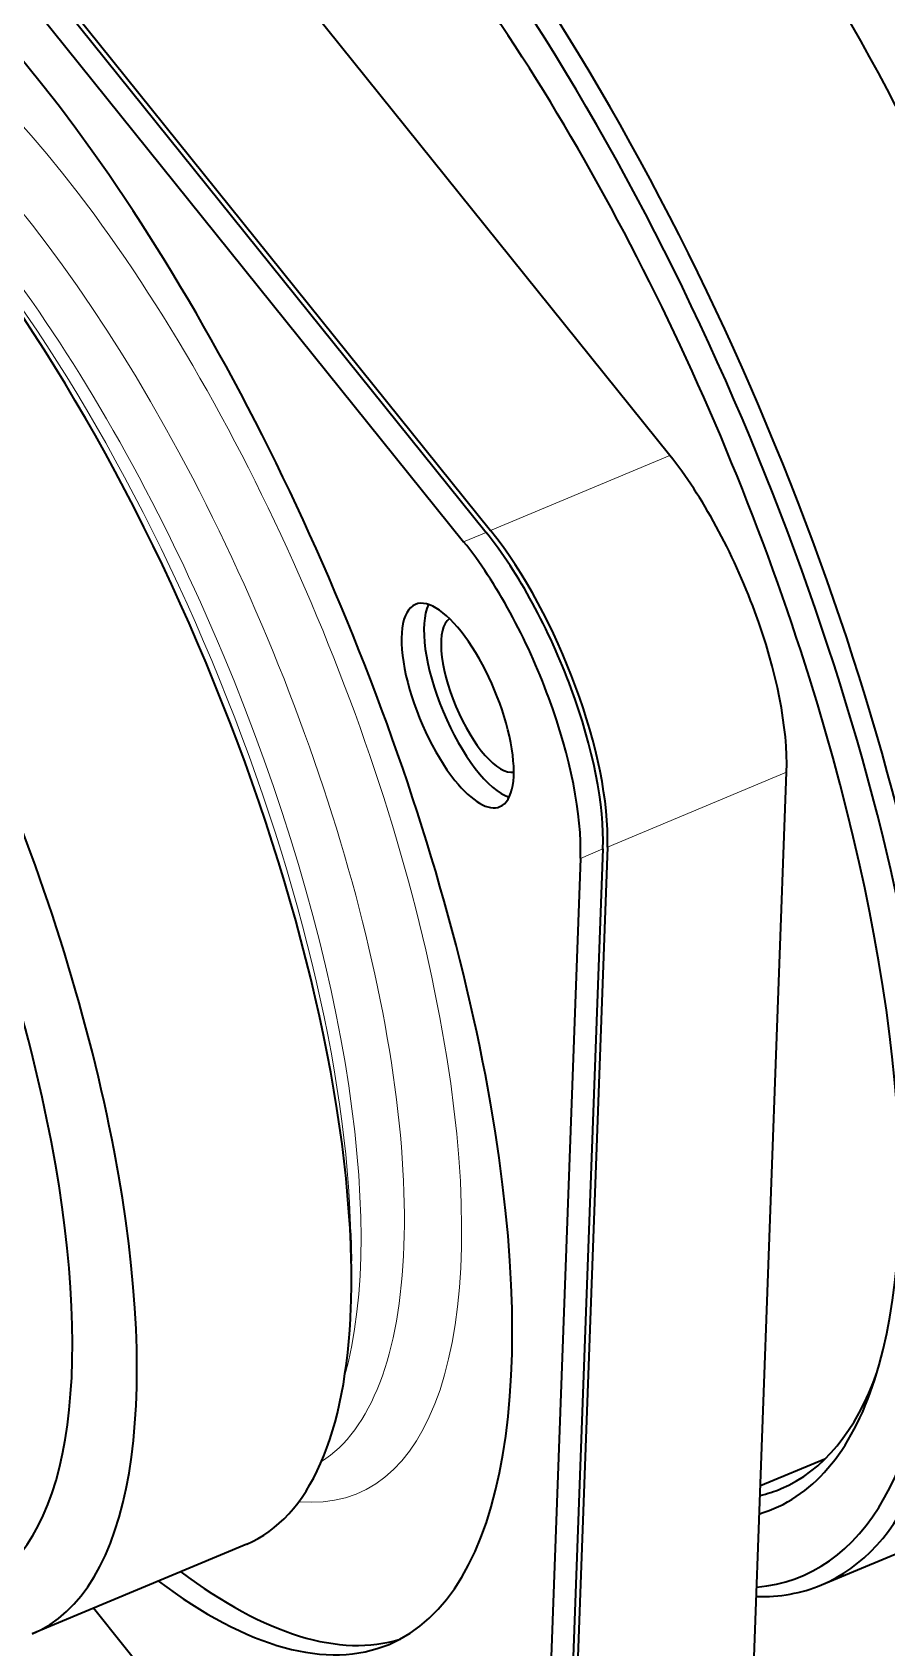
# Model space of a CAD drawing. Extents: x 23 to 417, y 3 to 294.
# Drawn here: x 383.4 to 386.68, y 140.57 to 146.76 of the extents above; entities that cross this region are included whole.
import ezdxf

# ---------------------------------------------------------------- set-up
doc = ezdxf.new("R2010")
doc.units = 0
doc.layers.get('0').update_dxf_attribs({"lineweight": 13})

# ---------------------------------------------------------------- blocks, each defined once
blk = doc.blocks.new('BLOCK3072')
at = {"color": 7, "lineweight": 35}
for p, q in [((13.847, 65.202), (-2.428, 85.436)), ((-5.949, 83.963), (10.327, 63.728)), ((-5.863, 83.999), (10.413, 63.764)), ((-6.378, 83.783), (9.897, 63.549)), ((15.292, 37.428), (16.087, 59.135)), ((12.566, 57.661), (11.771, 35.954)), ((12.652, 57.697), (11.857, 35.99)), ((12.137, 57.482), (11.342, 35.775))]:
    blk.add_line(p, q, dxfattribs=at)
at = {"color": 7, "lineweight": 13, "ltscale": 0.09309}
for p, q in [((13.847, 65.202), (10.413, 63.764)), ((16.087, 59.135), (12.652, 57.697))]:
    blk.add_line(p, q, dxfattribs=at)
at = {"color": 7, "lineweight": 13, "ltscale": 0.011636}
for p, q in [((9.897, 63.549), (10.327, 63.728)), ((12.137, 57.482), (12.566, 57.661))]:
    blk.add_line(p, q, dxfattribs=at)
at = {"color": 7, "lineweight": 35, "ltscale": 0.013302}
blk.add_line((7.731, 50.302), (7.742, 49.77), dxfattribs=at)
at = {"color": 7, "lineweight": 35, "ltscale": 0.033473}
blk.add_line((16.821, 45.973), (15.586, 45.456), dxfattribs=at)
at = {"color": 7, "lineweight": 35, "ltscale": 0.121017}
blk.add_line((16.754, 43.56), (21.22, 45.429), dxfattribs=at)
at = {"color": 7, "lineweight": 35, "ltscale": 0.111418}
blk.add_line((5.74, 44.344), (1.629, 42.623), dxfattribs=at)
at = {"color": 7, "lineweight": 35, "ltscale": 0.242267}
blk.add_line((8.872, 35.562), (2.799, 43.113), dxfattribs=at)
at = {"color": 7, "lineweight": 35}
for centre, major_axis, start_param, end_param in [((8.705, 62.794), (8.049, -19.234), 0.668796, 3.141624), ((8.447, 62.686), (7.933, -18.957), 0.668796, 3.129759), ((13.17, 64.662), (-8.049, 19.234), 3.141624, 5.381185), ((1.247, 59.672), (7.219, -17.25), 0.000031, 3.141624), ((8.447, 62.686), (7.393, -17.665), 0.403274, 2.239593), ((-4.5, 57.267), (6.129, -14.644), 0.000031, 3.141624), ((-5.108, 57.013), (5.656, -13.514), 0.000031, 3.141624), ((-0.389, 58.988), (6.129, -14.644), 0.747567, 2.394189), ((13.732, 62.062), (1.776, -4.243), 0.668796, 2.239593), ((10.298, 60.624), (-1.776, 4.243), 3.810389, 5.381185), ((9.782, 60.409), (1.776, -4.243), 0.668796, 2.239593), ((10.212, 60.588), (1.776, -4.243), 0.668796, 2.239593), ((9.782, 60.409), (0.811, -1.937), 3.141624, 5.381185), ((9.782, 60.409), (0.811, -1.937), 0.000031, 3.141624), ((10.212, 60.588), (0.811, -1.937), 3.449866, 5.9745), ((10.284, 60.623), (-0.618, 1.476), 0.082497, 3.063105), ((9.782, 60.409), (0.811, -1.937), 5.381185, 6.283217), ((-0.389, 58.988), (6.129, -14.644), 0.668796, 0.747567), ((8.447, 62.686), (7.933, -18.957), 6.165857, 6.951982), ((8.705, 62.794), (8.049, -19.234), 0.000031, 0.668796), ((-0.389, 58.988), (6.129, -14.644), 0.000031, 0.668796), ((8.447, 62.686), (7.393, -17.665), 6.2418, 6.68646), ((8.705, 62.794), (7.277, -17.389), 0.000031, 0.381392), ((8.705, 62.794), (7.277, -17.389), 6.221889, 6.283217), ((1.676, 59.852), (7.219, -17.25), 5.726407, 6.249552), ((1.247, 59.672), (7.219, -17.25), 5.726407, 6.283217), ((8.705, 62.794), (8.049, -19.234), 6.120308, 6.283217)]:
    blk.add_ellipse(centre, major_axis=major_axis, ratio=0.365278, start_param=start_param, end_param=end_param, dxfattribs=at)
at = {"color": 7, "lineweight": 13}
for centre, major_axis, start_param, end_param in [((1.762, 59.888), (-6.1, 14.575), 2.950265, 6.474668), ((1.075, 59.601), (-5.791, 13.837), 3.810389, 6.220996), ((0.243, 59.252), (5.791, -13.837), 0.429615, 2.715093), ((-0.054, 59.128), (-5.868, 14.022), 3.88916, 5.53586), ((1.075, 59.601), (-5.791, 13.837), 3.203818, 3.810389)]:
    blk.add_ellipse(centre, major_axis=major_axis, ratio=0.365278, start_param=start_param, end_param=end_param, dxfattribs=at)

msp = doc.modelspace()

# ---------------------------------------------------------------- block references
at = {"lineweight": 0, "xscale": 0.2, "yscale": 0.2, "zscale": 0.2}
msp.add_blockref('BLOCK3072', (383.0763, 132.1023), dxfattribs=at)

doc.saveas('drawing.dxf')
